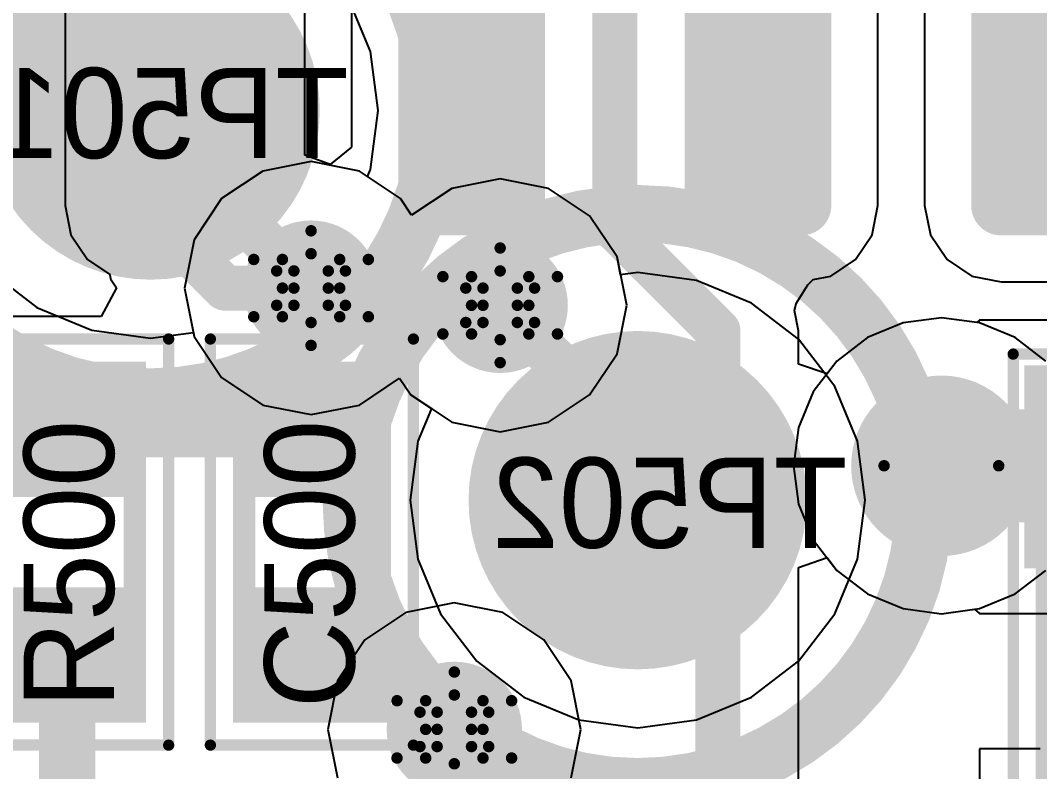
# Model space of a CAD drawing. Header units: millimetres. Extents: x 5 to 399, y 5 to 287.
# Drawn here: x 229.938 to 234.456, y 131.19 to 134.519 of the extents above; entities that cross this region are included whole.
import ezdxf

# ---------------------------------------------------------------- set-up
doc = ezdxf.new("R2010")
doc.units = ezdxf.units.MM
for name, color, linetype in [('BottomLayer', 5, 'Continuous'), ('BottomOverlay', 54, 'Continuous'), ('BottomPaste', 16, 'Continuous'), ('BottomSolder', 6, 'Continuous'), ('DrillDrawing', 1, 'Continuous'), ('DrillGuide', 244, 'Continuous'), ('Mechanical13', 56, 'Continuous'), ('MidLayer1', 16, 'Continuous'), ('MidLayer2', 76, 'Continuous'), ('MultiLayer', 9, 'Continuous'), ('TopLayer', 1, 'Continuous'), ('TopOverlay', 2, 'Continuous'), ('TopPaste', 8, 'Continuous'), ('TopSolder', 216, 'Continuous'), ('ViaHoleLayer', 16, 'Continuous')]:
    doc.layers.add(name, color=color, linetype=linetype)

# ---------------------------------------------------------------- blocks, each defined once
blk = doc.blocks.new('0805_C_89')
at = {"layer": 'Mechanical13', "const_width": 0.1}
for points in [[(-1.075, 0.7), (-1.075, -0.7)], [(-1.075, 0.7), (1.075, 0.7)], [(1.075, 0.7), (1.075, -0.7)], [(-1.075, -0.7), (1.075, -0.7)]]:
    blk.add_lwpolyline(points, dxfattribs=at)
at = {"layer": 'Mechanical13', "const_width": 0.05}
for points in [[(-1.1, 0.7, 1), (-1.05, 0.7, 1)], [(-1.1, 0.7, 1), (-1.05, 0.7, 1)], [(1.05, 0.7, 1), (1.1, 0.7, 1)], [(1.05, 0.7, 1), (1.1, 0.7, 1)], [(-1.1, -0.7, 1), (-1.05, -0.7, 1)], [(-1.1, -0.7, 1), (-1.05, -0.7, 1)], [(1.05, -0.7, 1), (1.1, -0.7, 1)], [(1.05, -0.7, 1), (1.1, -0.7, 1)]]:
    blk.add_lwpolyline(points, format="xyb", close=True, dxfattribs=at)
at = {"layer": 'TopLayer'}
for points in [[(-0.55, -0.75), (-0.55, 0.75), (-1.35, -0.75), (-1.35, 0.75)], [(0.55, 0.75), (0.55, -0.75), (1.35, 0.75), (1.35, -0.75)]]:
    blk.add_solid(points, dxfattribs=at)
at = {"layer": 'TopOverlay', "const_width": 0.05}
for points in [[(-1.45, 0.85), (-1.45, -0.85)], [(-1.45, 0.85), (1.45, 0.85)], [(1.45, 0.85), (1.45, -0.85)], [(-1.45, -0.85), (1.45, -0.85)]]:
    blk.add_lwpolyline(points, dxfattribs=at)
at = {"layer": 'TopOverlay', "const_width": 0.025}
for points in [[(-1.4625, 0.85, 1), (-1.4375, 0.85, 1)], [(-1.4625, 0.85, 1), (-1.4375, 0.85, 1)], [(1.4375, 0.85, 1), (1.4625, 0.85, 1)], [(1.4375, 0.85, 1), (1.4625, 0.85, 1)], [(-1.4625, -0.85, 1), (-1.4375, -0.85, 1)], [(-1.4625, -0.85, 1), (-1.4375, -0.85, 1)], [(1.4375, -0.85, 1), (1.4625, -0.85, 1)], [(1.4375, -0.85, 1), (1.4625, -0.85, 1)]]:
    blk.add_lwpolyline(points, format="xyb", close=True, dxfattribs=at)
at = {"layer": 'TopPaste'}
for points in [[(-0.55, -0.75), (-0.55, 0.75), (-1.35, -0.75), (-1.35, 0.75)], [(0.55, 0.75), (0.55, -0.75), (1.35, 0.75), (1.35, -0.75)]]:
    blk.add_solid(points, dxfattribs=at)
at = {"layer": 'TopSolder'}
for points in [[(-0.5, -0.8), (-0.5, 0.8), (-1.4, -0.8), (-1.4, 0.8)], [(0.5, 0.8), (0.5, -0.8), (1.4, 0.8), (1.4, -0.8)]]:
    blk.add_solid(points, dxfattribs=at)
blk = doc.blocks.new('TP1_5MM_B_122')
at = {"layer": 'BottomLayer', "const_width": 0.75}
blk.add_lwpolyline([(-0.375, 0, 1), (0.375, 0, 1)], format="xyb", close=True, dxfattribs=at)
at = {"layer": 'BottomOverlay'}
for points, const_width in [([(1.27, 0, 1), (-1.27, 0, 1)], 0.254), ([(-1.3335, 0, 1), (-1.2065, 0, 1)], 0.127), ([(1.2065, 0, 1), (1.3335, 0, 1)], 0.127)]:
    blk.add_lwpolyline(points, format="xyb", close=True, dxfattribs=dict(at, const_width=const_width))
at = {"layer": 'BottomPaste', "const_width": 0.75}
blk.add_lwpolyline([(-0.375, 0, 1), (0.375, 0, 1)], format="xyb", close=True, dxfattribs=at)
at = {"layer": 'BottomSolder', "const_width": 0.75}
blk.add_lwpolyline([(-0.375, 0, 1), (0.375, 0, 1)], format="xyb", close=True, dxfattribs=at)
blk = doc.blocks.new('TP1_5MM_B_123')
at = {"layer": 'BottomLayer', "const_width": 0.75}
blk.add_lwpolyline([(-0.375, 0, 1), (0.375, 0, 1)], format="xyb", close=True, dxfattribs=at)
at = {"layer": 'BottomOverlay'}
for points, const_width in [([(1.27, 0, 1), (-1.27, 0, 1)], 0.254), ([(-1.3335, 0, 1), (-1.2065, 0, 1)], 0.127), ([(1.2065, 0, 1), (1.3335, 0, 1)], 0.127)]:
    blk.add_lwpolyline(points, format="xyb", close=True, dxfattribs=dict(at, const_width=const_width))
at = {"layer": 'BottomPaste', "const_width": 0.75}
blk.add_lwpolyline([(-0.375, 0, 1), (0.375, 0, 1)], format="xyb", close=True, dxfattribs=at)
at = {"layer": 'BottomSolder', "const_width": 0.75}
blk.add_lwpolyline([(-0.375, 0, 1), (0.375, 0, 1)], format="xyb", close=True, dxfattribs=at)
blk = doc.blocks.new('0402_R_245')
at = {"layer": 'Mechanical13', "const_width": 0.1}
for points in [[(0.55, 0.3), (-0.55, 0.3)], [(-0.55, -0.3), (-0.55, 0.3)], [(0.55, -0.3), (0.55, 0.3)], [(0.55, -0.3), (-0.55, -0.3)]]:
    blk.add_lwpolyline(points, dxfattribs=at)
at = {"layer": 'Mechanical13', "const_width": 0.05}
for points in [[(-0.575, 0.3, 1), (-0.525, 0.3, 1)], [(-0.575, 0.3, 1), (-0.525, 0.3, 1)], [(0.525, 0.3, 1), (0.575, 0.3, 1)], [(0.525, 0.3, 1), (0.575, 0.3, 1)], [(-0.575, -0.3, 1), (-0.525, -0.3, 1)], [(-0.575, -0.3, 1), (-0.525, -0.3, 1)], [(0.525, -0.3, 1), (0.575, -0.3, 1)], [(0.525, -0.3, 1), (0.575, -0.3, 1)]]:
    blk.add_lwpolyline(points, format="xyb", close=True, dxfattribs=at)
at = {"layer": 'TopLayer'}
for points in [[(-0.25, -0.3), (-0.25, 0.3), (-0.75, -0.3), (-0.75, 0.3)], [(0.75, -0.3), (0.75, 0.3), (0.25, -0.3), (0.25, 0.3)]]:
    blk.add_solid(points, dxfattribs=at)
at = {"layer": 'TopOverlay', "const_width": 0.05}
for points in [[(0.9, 0.45), (-0.9, 0.45)], [(-0.9, -0.45), (-0.9, 0.45)], [(0.9, -0.45), (0.9, 0.45)], [(0.9, -0.45), (-0.9, -0.45)]]:
    blk.add_lwpolyline(points, dxfattribs=at)
at = {"layer": 'TopOverlay', "const_width": 0.025}
for points in [[(-0.9125, 0.45, 1), (-0.8875, 0.45, 1)], [(-0.9125, 0.45, 1), (-0.8875, 0.45, 1)], [(0.8875, 0.45, 1), (0.9125, 0.45, 1)], [(0.8875, 0.45, 1), (0.9125, 0.45, 1)], [(-0.9125, -0.45, 1), (-0.8875, -0.45, 1)], [(-0.9125, -0.45, 1), (-0.8875, -0.45, 1)], [(0.8875, -0.45, 1), (0.9125, -0.45, 1)], [(0.8875, -0.45, 1), (0.9125, -0.45, 1)]]:
    blk.add_lwpolyline(points, format="xyb", close=True, dxfattribs=at)
at = {"layer": 'TopPaste'}
for points in [[(-0.25, -0.3), (-0.25, 0.3), (-0.75, -0.3), (-0.75, 0.3)], [(0.75, -0.3), (0.75, 0.3), (0.25, -0.3), (0.25, 0.3)]]:
    blk.add_solid(points, dxfattribs=at)
at = {"layer": 'TopSolder'}
for points in [[(-0.2, -0.35), (-0.2, 0.35), (-0.8, -0.35), (-0.8, 0.35)], [(0.8, -0.35), (0.8, 0.35), (0.2, -0.35), (0.2, 0.35)]]:
    blk.add_solid(points, dxfattribs=at)
blk = doc.blocks.new('0402___266')
at = {"layer": 'Mechanical13', "const_width": 0.1}
for points in [[(0.55, 0.3), (-0.55, 0.3)], [(-0.55, -0.3), (-0.55, 0.3)], [(0.55, -0.3), (0.55, 0.3)], [(0.55, -0.3), (-0.55, -0.3)]]:
    blk.add_lwpolyline(points, dxfattribs=at)
at = {"layer": 'Mechanical13', "const_width": 0.05}
for points in [[(-0.575, 0.3, 1), (-0.525, 0.3, 1)], [(-0.575, 0.3, 1), (-0.525, 0.3, 1)], [(0.525, 0.3, 1), (0.575, 0.3, 1)], [(0.525, 0.3, 1), (0.575, 0.3, 1)], [(-0.575, -0.3, 1), (-0.525, -0.3, 1)], [(-0.575, -0.3, 1), (-0.525, -0.3, 1)], [(0.525, -0.3, 1), (0.575, -0.3, 1)], [(0.525, -0.3, 1), (0.575, -0.3, 1)]]:
    blk.add_lwpolyline(points, format="xyb", close=True, dxfattribs=at)
at = {"layer": 'TopLayer'}
for points in [[(-0.25, -0.3), (-0.25, 0.3), (-0.75, -0.3), (-0.75, 0.3)], [(0.75, -0.3), (0.75, 0.3), (0.25, -0.3), (0.25, 0.3)]]:
    blk.add_solid(points, dxfattribs=at)
at = {"layer": 'TopOverlay', "const_width": 0.05}
for points in [[(-0.9, -0.45), (-0.9, 0.45)], [(0.9, 0.45), (-0.9, 0.45)], [(0.9, -0.45), (0.9, 0.45)], [(0.9, -0.45), (-0.9, -0.45)]]:
    blk.add_lwpolyline(points, dxfattribs=at)
at = {"layer": 'TopOverlay', "const_width": 0.025}
for points in [[(-0.9125, 0.45, 1), (-0.8875, 0.45, 1)], [(-0.9125, 0.45, 1), (-0.8875, 0.45, 1)], [(0.8875, 0.45, 1), (0.9125, 0.45, 1)], [(0.8875, 0.45, 1), (0.9125, 0.45, 1)], [(-0.9125, -0.45, 1), (-0.8875, -0.45, 1)], [(-0.9125, -0.45, 1), (-0.8875, -0.45, 1)], [(0.8875, -0.45, 1), (0.9125, -0.45, 1)], [(0.8875, -0.45, 1), (0.9125, -0.45, 1)]]:
    blk.add_lwpolyline(points, format="xyb", close=True, dxfattribs=at)
at = {"layer": 'TopPaste'}
for points in [[(-0.25, -0.3), (-0.25, 0.3), (-0.75, -0.3), (-0.75, 0.3)], [(0.75, -0.3), (0.75, 0.3), (0.25, -0.3), (0.25, 0.3)]]:
    blk.add_solid(points, dxfattribs=at)
at = {"layer": 'TopSolder'}
for points in [[(-0.2, -0.35), (-0.2, 0.35), (-0.8, -0.35), (-0.8, 0.35)], [(0.8, -0.35), (0.8, 0.35), (0.2, -0.35), (0.2, 0.35)]]:
    blk.add_solid(points, dxfattribs=at)
blk = doc.blocks.new('SOIC_16_293')
at = {"layer": 'TopLayer', "const_width": 0.0825}
for points in [[(-3.4087, 3.3675, 1), (-3.3262, 3.3675, 1)], [(-3.4087, 2.9825, 1), (-3.3262, 2.9825, 1)], [(-3.4087, 2.0975, 1), (-3.3262, 2.0975, 1)], [(-3.4087, 1.7125, 1), (-3.3262, 1.7125, 1)], [(-3.4087, 0.8275, 1), (-3.3262, 0.8275, 1)], [(-3.4087, 0.4425, 1), (-3.3262, 0.4425, 1)], [(-3.4087, -0.4425, 1), (-3.3262, -0.4425, 1)]]:
    blk.add_lwpolyline(points, format="xyb", close=True, dxfattribs=at)
at = {"layer": 'TopLayer'}
for points in [[(-3.3675, 3.45), (-3.3675, 2.9), (-2.0325, 3.45), (-2.0325, 2.9)], [(-3.45, 3.3675), (-3.45, 2.9825), (-1.95, 3.3675), (-1.95, 2.9825)], [(-3.3675, 2.18), (-3.3675, 1.63), (-2.0325, 2.18), (-2.0325, 1.63)], [(-3.45, 2.0975), (-3.45, 1.7125), (-1.95, 2.0975), (-1.95, 1.7125)], [(-3.3675, 0.91), (-3.3675, 0.36), (-2.0325, 0.91), (-2.0325, 0.36)], [(-3.45, 0.8275), (-3.45, 0.4425), (-1.95, 0.8275), (-1.95, 0.4425)], [(-3.3675, -0.36), (-3.3675, -0.91), (-2.0325, -0.36), (-2.0325, -0.91)], [(-3.45, -0.4425), (-3.45, -0.8275), (-1.95, -0.4425), (-1.95, -0.8275)]]:
    blk.add_solid(points, dxfattribs=at)
at = {"layer": 'TopPaste', "const_width": 0.0825}
for points in [[(-3.4087, 3.3675, 1), (-3.3262, 3.3675, 1)], [(-3.4087, 2.9825, 1), (-3.3262, 2.9825, 1)], [(-3.4087, 2.0975, 1), (-3.3262, 2.0975, 1)], [(-3.4087, 1.7125, 1), (-3.3262, 1.7125, 1)], [(-3.4087, 0.8275, 1), (-3.3262, 0.8275, 1)], [(-3.4087, 0.4425, 1), (-3.3262, 0.4425, 1)], [(-3.4087, -0.4425, 1), (-3.3262, -0.4425, 1)]]:
    blk.add_lwpolyline(points, format="xyb", close=True, dxfattribs=at)
at = {"layer": 'TopPaste'}
for points in [[(-3.3675, 3.45), (-3.3675, 2.9), (-2.0325, 3.45), (-2.0325, 2.9)], [(-3.45, 3.3675), (-3.45, 2.9825), (-1.95, 3.3675), (-1.95, 2.9825)], [(-3.3675, 2.18), (-3.3675, 1.63), (-2.0325, 2.18), (-2.0325, 1.63)], [(-3.45, 2.0975), (-3.45, 1.7125), (-1.95, 2.0975), (-1.95, 1.7125)], [(-3.3675, 0.91), (-3.3675, 0.36), (-2.0325, 0.91), (-2.0325, 0.36)], [(-3.45, 0.8275), (-3.45, 0.4425), (-1.95, 0.8275), (-1.95, 0.4425)], [(-3.3675, -0.36), (-3.3675, -0.91), (-2.0325, -0.36), (-2.0325, -0.91)], [(-3.45, -0.4425), (-3.45, -0.8275), (-1.95, -0.4425), (-1.95, -0.8275)]]:
    blk.add_solid(points, dxfattribs=at)
at = {"layer": 'TopSolder', "const_width": 0.1325}
for points in [[(-3.4337, 3.3675, 1), (-3.3013, 3.3675, 1)], [(-3.4337, 2.9825, 1), (-3.3013, 2.9825, 1)], [(-3.4337, 2.0975, 1), (-3.3013, 2.0975, 1)], [(-3.4337, 1.7125, 1), (-3.3013, 1.7125, 1)], [(-3.4337, 0.8275, 1), (-3.3013, 0.8275, 1)], [(-3.4337, 0.4425, 1), (-3.3013, 0.4425, 1)], [(-3.4337, -0.4425, 1), (-3.3013, -0.4425, 1)]]:
    blk.add_lwpolyline(points, format="xyb", close=True, dxfattribs=at)
at = {"layer": 'TopSolder'}
for points in [[(-3.3675, 3.5), (-3.3675, 2.85), (-2.0325, 3.5), (-2.0325, 2.85)], [(-3.5, 3.3675), (-3.5, 2.9825), (-1.9, 3.3675), (-1.9, 2.9825)], [(-3.3675, 2.23), (-3.3675, 1.58), (-2.0325, 2.23), (-2.0325, 1.58)], [(-3.5, 2.0975), (-3.5, 1.7125), (-1.9, 2.0975), (-1.9, 1.7125)], [(-3.3675, 0.96), (-3.3675, 0.31), (-2.0325, 0.96), (-2.0325, 0.31)], [(-3.5, 0.8275), (-3.5, 0.4425), (-1.9, 0.8275), (-1.9, 0.4425)], [(-3.3675, -0.31), (-3.3675, -0.96), (-2.0325, -0.31), (-2.0325, -0.96)], [(-3.5, -0.4425), (-3.5, -0.8275), (-1.9, -0.4425), (-1.9, -0.8275)]]:
    blk.add_solid(points, dxfattribs=at)

msp = doc.modelspace()

# ---------------------------------------------------------------- linework, layer by layer
at = {"layer": 'BottomLayer'}
for p, q in [((231.4897, 134.3812), (231.3889, 134.6245)), ((231.524, 134.1202), (231.4897, 134.3812)), ((231.4897, 133.8591), (231.524, 134.1202)), ((231.4765, 133.8273), (231.4897, 133.8591)), ((231.6231, 133.7293), (231.4765, 133.8273)), ((232.0648, 133.8174), (231.8502, 133.7747)), ((232.2794, 133.7747), (232.0648, 133.8174)), ((231.8502, 133.7747), (231.6723, 133.6558)), ((232.4613, 133.6531), (232.2794, 133.7747)), ((231.6723, 133.6558), (231.6231, 133.7293)), ((232.5829, 133.4712), (232.4613, 133.6531)), ((232.5987, 133.3917), (232.5829, 133.4712)), ((229.8022, 133.407), (230.0111, 133.2467)), ((232.6744, 133.4016), (232.5987, 133.3917)), ((232.9354, 133.3673), (232.6744, 133.4016)), ((233.1787, 133.2665), (232.9354, 133.3673)), ((230.0111, 133.2467), (230.2543, 133.1459)), ((233.3876, 133.1062), (233.1787, 133.2665)), ((230.2543, 133.1459), (230.5154, 133.1116)), ((230.5154, 133.1116), (230.7049, 133.1365)), ((230.7049, 133.1365), (230.7085, 133.1182)), ((230.7085, 133.1182), (230.8301, 132.9363)), ((233.5479, 132.8973), (233.3876, 133.1062)), ((230.8301, 132.9363), (231.012, 132.8147)), ((231.4412, 132.8147), (231.6191, 132.9336)), ((231.6191, 132.9336), (231.6683, 132.8601)), ((233.6487, 132.654), (233.5479, 132.8973)), ((231.6683, 132.8601), (231.7601, 132.7987)), ((231.012, 132.8147), (231.2266, 132.772)), ((231.2266, 132.772), (231.4412, 132.8147)), ((231.7601, 132.7987), (231.7001, 132.654)), ((231.7001, 132.654), (231.6658, 132.393)), ((233.683, 132.393), (233.6487, 132.654)), ((231.6658, 132.393), (231.7001, 132.1319)), ((233.6487, 132.1319), (233.683, 132.393)), ((231.7001, 132.1319), (231.8009, 131.8887)), ((233.5479, 131.8887), (233.6487, 132.1319)), ((231.8009, 131.8887), (231.9612, 131.6798)), ((233.3876, 131.6798), (233.5479, 131.8887)), ((231.9612, 131.6798), (232.1701, 131.5195)), ((233.1787, 131.5195), (233.3876, 131.6798)), ((232.1701, 131.5195), (232.4133, 131.4187)), ((232.9354, 131.4187), (233.1787, 131.5195)), ((232.4133, 131.4187), (232.6744, 131.3844)), ((232.6744, 131.3844), (232.9354, 131.4187))]:
    msp.add_line(p, q, dxfattribs=at)
at = {"layer": 'BottomLayer', "const_width": 0.2}
for points in [[(230.5154, 134.044), (230.5154, 134.1202)], [(230.5154, 134.044), (231.2266, 133.3328)], [(232.0648, 133.2566), (232.6744, 132.647)], [(232.6744, 132.393), (232.6744, 132.647)]]:
    msp.add_lwpolyline(points, dxfattribs=at)
at = {"layer": 'BottomLayer'}
for points, const_width in [([(230.4654, 134.1202, 1), (230.5654, 134.1202, 1)], 0.1), ([(230.4654, 134.044, 1), (230.5654, 134.044, 1)], 0.1), ([(230.4654, 134.044, 1), (230.5654, 134.044, 1)], 0.1), ([(231.0766, 133.3328, 1), (231.3766, 133.3328, 1)], 0.3), ([(231.9148, 133.2566, 1), (232.2148, 133.2566, 1)], 0.3), ([(231.1766, 133.3328, 1), (231.2766, 133.3328, 1)], 0.1), ([(232.0148, 133.2566, 1), (232.1148, 133.2566, 1)], 0.1), ([(233.8206, 132.5454, 1), (234.2206, 132.5454, 1)], 0.4), ([(232.6244, 132.647, 1), (232.7244, 132.647, 1)], 0.1), ([(232.6244, 132.647, 1), (232.7244, 132.647, 1)], 0.1), ([(232.6244, 132.393, 1), (232.7244, 132.393, 1)], 0.1), ([(231.7116, 131.377, 1), (232.0116, 131.377, 1)], 0.3)]:
    msp.add_lwpolyline(points, format="xyb", close=True, dxfattribs=dict(at, const_width=const_width))
at = {"layer": 'DrillDrawing', "const_width": 0.0508}
for points in [[(231.0996, 133.4598), (231.2266, 133.5868)], [(231.2266, 133.5868), (231.3536, 133.4598)], [(231.9378, 133.3836), (232.0648, 133.5106)], [(232.0648, 133.5106), (232.1918, 133.3836)], [(230.9726, 133.4598), (231.0996, 133.3328)], [(230.9726, 133.4598), (231.0996, 133.4598)], [(231.1504, 133.409), (231.2266, 133.4852)], [(231.2266, 133.4852), (231.3028, 133.409)], [(231.3536, 133.4598), (231.4806, 133.4598)], [(231.3536, 133.3328), (231.4806, 133.4598)], [(231.0742, 133.409), (231.1504, 133.3328)], [(231.0742, 133.409), (231.1504, 133.409)], [(231.3028, 133.409), (231.379, 133.409)], [(231.3028, 133.3328), (231.379, 133.409)], [(231.9886, 133.3328), (232.0648, 133.409)], [(232.0648, 133.409), (232.141, 133.3328)], [(231.8108, 133.3836), (231.9378, 133.2566)], [(231.8108, 133.3836), (231.9378, 133.3836)], [(232.1918, 133.3836), (232.3188, 133.3836)], [(232.1918, 133.2566), (232.3188, 133.3836)], [(230.9726, 133.2058), (231.0996, 133.3328)], [(231.0742, 133.2566), (231.1504, 133.3328)], [(231.3028, 133.3328), (231.379, 133.2566)], [(231.3536, 133.3328), (231.4806, 133.2058)], [(231.9124, 133.3328), (231.9886, 133.2566)], [(231.9124, 133.3328), (231.9886, 133.3328)], [(232.141, 133.3328), (232.2172, 133.3328)], [(232.141, 133.2566), (232.2172, 133.3328)], [(231.0742, 133.2566), (231.1504, 133.2566)], [(231.1504, 133.2566), (231.2266, 133.1804)], [(231.2266, 133.1804), (231.3028, 133.2566)], [(231.3028, 133.2566), (231.379, 133.2566)], [(231.8108, 133.1296), (231.9378, 133.2566)], [(231.9124, 133.1804), (231.9886, 133.2566)], [(232.141, 133.2566), (232.2172, 133.1804)], [(232.1918, 133.2566), (232.3188, 133.1296)], [(230.9726, 133.2058), (231.0996, 133.2058)], [(231.0996, 133.2058), (231.2266, 133.0788)], [(231.2266, 133.0788), (231.3536, 133.2058)], [(231.3536, 133.2058), (231.4806, 133.2058)], [(231.9124, 133.1804), (231.9886, 133.1804)], [(231.9886, 133.1804), (232.0648, 133.1042)], [(232.0648, 133.1042), (232.141, 133.1804)], [(232.141, 133.1804), (232.2172, 133.1804)], [(231.8108, 133.1296), (231.9378, 133.1296)], [(231.9378, 133.1296), (232.0648, 133.0026)], [(232.0648, 133.0026), (232.1918, 133.1296)], [(232.1918, 133.1296), (232.3188, 133.1296)], [(231.7346, 131.504), (231.8616, 131.631)], [(231.8616, 131.631), (231.9886, 131.504)], [(231.6076, 131.504), (231.7346, 131.377)], [(231.6076, 131.504), (231.7346, 131.504)], [(231.7854, 131.4532), (231.8616, 131.5294)], [(231.8616, 131.5294), (231.9378, 131.4532)], [(231.9886, 131.504), (232.1156, 131.504)], [(231.9886, 131.377), (232.1156, 131.504)], [(231.7092, 131.4532), (231.7854, 131.377)], [(231.7092, 131.4532), (231.7854, 131.4532)], [(231.9378, 131.4532), (232.014, 131.4532)], [(231.9378, 131.377), (232.014, 131.4532)], [(231.6076, 131.25), (231.7346, 131.377)], [(231.7092, 131.3008), (231.7854, 131.377)], [(231.9378, 131.377), (232.014, 131.3008)], [(231.9886, 131.377), (232.1156, 131.25)], [(231.7092, 131.3008), (231.7854, 131.3008)], [(231.7854, 131.3008), (231.8616, 131.2246)], [(231.8616, 131.2246), (231.9378, 131.3008)], [(231.9378, 131.3008), (232.014, 131.3008)], [(231.6076, 131.25), (231.7346, 131.25)], [(231.7346, 131.25), (231.8616, 131.123)], [(231.8616, 131.123), (231.9886, 131.25)], [(231.9886, 131.25), (232.1156, 131.25)]]:
    msp.add_lwpolyline(points, dxfattribs=at)
at = {"layer": 'DrillDrawing'}
for points, const_width in [([(231.2139, 133.5868, 1), (231.2393, 133.5868, 1)], 0.0254), ([(231.2139, 133.5868, 1), (231.2393, 133.5868, 1)], 0.0254), ([(232.0521, 133.5106, 1), (232.0775, 133.5106, 1)], 0.0254), ([(232.0521, 133.5106, 1), (232.0775, 133.5106, 1)], 0.0254), ([(230.9599, 133.4598, 1), (230.9853, 133.4598, 1)], 0.0254), ([(230.9599, 133.4598, 1), (230.9853, 133.4598, 1)], 0.0254), ([(231.0869, 133.4598, 1), (231.1123, 133.4598, 1)], 0.0254), ([(231.0869, 133.4598, 1), (231.1123, 133.4598, 1)], 0.0254), ([(231.2139, 133.4852, 1), (231.2393, 133.4852, 1)], 0.0254), ([(231.2139, 133.4852, 1), (231.2393, 133.4852, 1)], 0.0254), ([(231.3409, 133.4598, 1), (231.3663, 133.4598, 1)], 0.0254), ([(231.3409, 133.4598, 1), (231.3663, 133.4598, 1)], 0.0254), ([(231.4679, 133.4598, 1), (231.4933, 133.4598, 1)], 0.0254), ([(231.4679, 133.4598, 1), (231.4933, 133.4598, 1)], 0.0254), ([(231.0615, 133.409, 1), (231.0869, 133.409, 1)], 0.0254), ([(231.0615, 133.409, 1), (231.0869, 133.409, 1)], 0.0254), ([(231.1377, 133.409, 1), (231.1631, 133.409, 1)], 0.0254), ([(231.1377, 133.409, 1), (231.1631, 133.409, 1)], 0.0254), ([(231.2901, 133.409, 1), (231.3155, 133.409, 1)], 0.0254), ([(231.2901, 133.409, 1), (231.3155, 133.409, 1)], 0.0254), ([(231.3663, 133.409, 1), (231.3917, 133.409, 1)], 0.0254), ([(231.3663, 133.409, 1), (231.3917, 133.409, 1)], 0.0254), ([(232.0521, 133.409, 1), (232.0775, 133.409, 1)], 0.0254), ([(232.0521, 133.409, 1), (232.0775, 133.409, 1)], 0.0254), ([(231.7981, 133.3836, 1), (231.8235, 133.3836, 1)], 0.0254), ([(231.7981, 133.3836, 1), (231.8235, 133.3836, 1)], 0.0254), ([(231.9251, 133.3836, 1), (231.9505, 133.3836, 1)], 0.0254), ([(231.9251, 133.3836, 1), (231.9505, 133.3836, 1)], 0.0254), ([(232.1791, 133.3836, 1), (232.2045, 133.3836, 1)], 0.0254), ([(232.1791, 133.3836, 1), (232.2045, 133.3836, 1)], 0.0254), ([(232.3061, 133.3836, 1), (232.3315, 133.3836, 1)], 0.0254), ([(232.3061, 133.3836, 1), (232.3315, 133.3836, 1)], 0.0254), ([(231.0869, 133.3328, 1), (231.1123, 133.3328, 1)], 0.0254), ([(231.0869, 133.3328, 1), (231.1123, 133.3328, 1)], 0.0254), ([(231.1377, 133.3328, 1), (231.1631, 133.3328, 1)], 0.0254), ([(231.1377, 133.3328, 1), (231.1631, 133.3328, 1)], 0.0254), ([(231.2901, 133.3328, 1), (231.3155, 133.3328, 1)], 0.0254), ([(231.2901, 133.3328, 1), (231.3155, 133.3328, 1)], 0.0254), ([(231.3409, 133.3328, 1), (231.3663, 133.3328, 1)], 0.0254), ([(231.3409, 133.3328, 1), (231.3663, 133.3328, 1)], 0.0254), ([(231.8997, 133.3328, 1), (231.9251, 133.3328, 1)], 0.0254), ([(231.8997, 133.3328, 1), (231.9251, 133.3328, 1)], 0.0254), ([(231.9759, 133.3328, 1), (232.0013, 133.3328, 1)], 0.0254), ([(231.9759, 133.3328, 1), (232.0013, 133.3328, 1)], 0.0254), ([(232.1283, 133.3328, 1), (232.1537, 133.3328, 1)], 0.0254), ([(232.1283, 133.3328, 1), (232.1537, 133.3328, 1)], 0.0254), ([(232.2045, 133.3328, 1), (232.2299, 133.3328, 1)], 0.0254), ([(232.2045, 133.3328, 1), (232.2299, 133.3328, 1)], 0.0254), ([(231.0615, 133.2566, 1), (231.0869, 133.2566, 1)], 0.0254), ([(231.0615, 133.2566, 1), (231.0869, 133.2566, 1)], 0.0254), ([(231.1377, 133.2566, 1), (231.1631, 133.2566, 1)], 0.0254), ([(231.1377, 133.2566, 1), (231.1631, 133.2566, 1)], 0.0254), ([(231.2901, 133.2566, 1), (231.3155, 133.2566, 1)], 0.0254), ([(231.2901, 133.2566, 1), (231.3155, 133.2566, 1)], 0.0254), ([(231.3663, 133.2566, 1), (231.3917, 133.2566, 1)], 0.0254), ([(231.3663, 133.2566, 1), (231.3917, 133.2566, 1)], 0.0254), ([(231.9251, 133.2566, 1), (231.9505, 133.2566, 1)], 0.0254), ([(231.9251, 133.2566, 1), (231.9505, 133.2566, 1)], 0.0254), ([(231.9759, 133.2566, 1), (232.0013, 133.2566, 1)], 0.0254), ([(231.9759, 133.2566, 1), (232.0013, 133.2566, 1)], 0.0254), ([(232.1283, 133.2566, 1), (232.1537, 133.2566, 1)], 0.0254), ([(232.1283, 133.2566, 1), (232.1537, 133.2566, 1)], 0.0254), ([(232.1791, 133.2566, 1), (232.2045, 133.2566, 1)], 0.0254), ([(232.1791, 133.2566, 1), (232.2045, 133.2566, 1)], 0.0254), ([(230.9599, 133.2058, 1), (230.9853, 133.2058, 1)], 0.0254), ([(230.9599, 133.2058, 1), (230.9853, 133.2058, 1)], 0.0254), ([(231.0869, 133.2058, 1), (231.1123, 133.2058, 1)], 0.0254), ([(231.0869, 133.2058, 1), (231.1123, 133.2058, 1)], 0.0254), ([(231.2139, 133.1804, 1), (231.2393, 133.1804, 1)], 0.0254), ([(231.2139, 133.1804, 1), (231.2393, 133.1804, 1)], 0.0254), ([(231.3409, 133.2058, 1), (231.3663, 133.2058, 1)], 0.0254), ([(231.3409, 133.2058, 1), (231.3663, 133.2058, 1)], 0.0254), ([(231.4679, 133.2058, 1), (231.4933, 133.2058, 1)], 0.0254), ([(231.4679, 133.2058, 1), (231.4933, 133.2058, 1)], 0.0254), ([(231.8997, 133.1804, 1), (231.9251, 133.1804, 1)], 0.0254), ([(231.8997, 133.1804, 1), (231.9251, 133.1804, 1)], 0.0254), ([(231.9759, 133.1804, 1), (232.0013, 133.1804, 1)], 0.0254), ([(231.9759, 133.1804, 1), (232.0013, 133.1804, 1)], 0.0254), ([(232.1283, 133.1804, 1), (232.1537, 133.1804, 1)], 0.0254), ([(232.1283, 133.1804, 1), (232.1537, 133.1804, 1)], 0.0254), ([(232.2045, 133.1804, 1), (232.2299, 133.1804, 1)], 0.0254), ([(232.2045, 133.1804, 1), (232.2299, 133.1804, 1)], 0.0254), ([(231.7981, 133.1296, 1), (231.8235, 133.1296, 1)], 0.0254), ([(231.7981, 133.1296, 1), (231.8235, 133.1296, 1)], 0.0254), ([(231.9251, 133.1296, 1), (231.9505, 133.1296, 1)], 0.0254), ([(231.9251, 133.1296, 1), (231.9505, 133.1296, 1)], 0.0254), ([(232.1791, 133.1296, 1), (232.2045, 133.1296, 1)], 0.0254), ([(232.1791, 133.1296, 1), (232.2045, 133.1296, 1)], 0.0254), ([(232.3061, 133.1296, 1), (232.3315, 133.1296, 1)], 0.0254), ([(232.3061, 133.1296, 1), (232.3315, 133.1296, 1)], 0.0254), ([(231.2139, 133.0788, 1), (231.2393, 133.0788, 1)], 0.0254), ([(231.2139, 133.0788, 1), (231.2393, 133.0788, 1)], 0.0254), ([(232.0521, 133.1042, 1), (232.0775, 133.1042, 1)], 0.0254), ([(232.0521, 133.1042, 1), (232.0775, 133.1042, 1)], 0.0254), ([(232.0521, 133.0026, 1), (232.0775, 133.0026, 1)], 0.0254), ([(232.0521, 133.0026, 1), (232.0775, 133.0026, 1)], 0.0254), ([(234.2746, 132.5454, 1), (233.7666, 132.5454, 1)], 0.0508), ([(233.7539, 132.5454, 1), (233.7793, 132.5454, 1)], 0.0254), ([(234.2619, 132.5454, 1), (234.2873, 132.5454, 1)], 0.0254), ([(231.8489, 131.631, 1), (231.8743, 131.631, 1)], 0.0254), ([(231.8489, 131.631, 1), (231.8743, 131.631, 1)], 0.0254), ([(231.5949, 131.504, 1), (231.6203, 131.504, 1)], 0.0254), ([(231.5949, 131.504, 1), (231.6203, 131.504, 1)], 0.0254), ([(231.7219, 131.504, 1), (231.7473, 131.504, 1)], 0.0254), ([(231.7219, 131.504, 1), (231.7473, 131.504, 1)], 0.0254), ([(231.8489, 131.5294, 1), (231.8743, 131.5294, 1)], 0.0254), ([(231.8489, 131.5294, 1), (231.8743, 131.5294, 1)], 0.0254), ([(231.9759, 131.504, 1), (232.0013, 131.504, 1)], 0.0254), ([(231.9759, 131.504, 1), (232.0013, 131.504, 1)], 0.0254), ([(232.1029, 131.504, 1), (232.1283, 131.504, 1)], 0.0254), ([(232.1029, 131.504, 1), (232.1283, 131.504, 1)], 0.0254), ([(231.6965, 131.4532, 1), (231.7219, 131.4532, 1)], 0.0254), ([(231.6965, 131.4532, 1), (231.7219, 131.4532, 1)], 0.0254), ([(231.7727, 131.4532, 1), (231.7981, 131.4532, 1)], 0.0254), ([(231.7727, 131.4532, 1), (231.7981, 131.4532, 1)], 0.0254), ([(231.9251, 131.4532, 1), (231.9505, 131.4532, 1)], 0.0254), ([(231.9251, 131.4532, 1), (231.9505, 131.4532, 1)], 0.0254), ([(232.0013, 131.4532, 1), (232.0267, 131.4532, 1)], 0.0254), ([(232.0013, 131.4532, 1), (232.0267, 131.4532, 1)], 0.0254), ([(231.7219, 131.377, 1), (231.7473, 131.377, 1)], 0.0254), ([(231.7219, 131.377, 1), (231.7473, 131.377, 1)], 0.0254), ([(231.7727, 131.377, 1), (231.7981, 131.377, 1)], 0.0254), ([(231.7727, 131.377, 1), (231.7981, 131.377, 1)], 0.0254), ([(231.9251, 131.377, 1), (231.9505, 131.377, 1)], 0.0254), ([(231.9251, 131.377, 1), (231.9505, 131.377, 1)], 0.0254), ([(231.9759, 131.377, 1), (232.0013, 131.377, 1)], 0.0254), ([(231.9759, 131.377, 1), (232.0013, 131.377, 1)], 0.0254), ([(231.6965, 131.3008, 1), (231.7219, 131.3008, 1)], 0.0254), ([(231.6965, 131.3008, 1), (231.7219, 131.3008, 1)], 0.0254), ([(231.7727, 131.3008, 1), (231.7981, 131.3008, 1)], 0.0254), ([(231.7727, 131.3008, 1), (231.7981, 131.3008, 1)], 0.0254), ([(231.9251, 131.3008, 1), (231.9505, 131.3008, 1)], 0.0254), ([(231.9251, 131.3008, 1), (231.9505, 131.3008, 1)], 0.0254), ([(232.0013, 131.3008, 1), (232.0267, 131.3008, 1)], 0.0254), ([(232.0013, 131.3008, 1), (232.0267, 131.3008, 1)], 0.0254), ([(231.5949, 131.25, 1), (231.6203, 131.25, 1)], 0.0254), ([(231.5949, 131.25, 1), (231.6203, 131.25, 1)], 0.0254), ([(231.7219, 131.25, 1), (231.7473, 131.25, 1)], 0.0254), ([(231.7219, 131.25, 1), (231.7473, 131.25, 1)], 0.0254), ([(231.9759, 131.25, 1), (232.0013, 131.25, 1)], 0.0254), ([(231.9759, 131.25, 1), (232.0013, 131.25, 1)], 0.0254), ([(232.1029, 131.25, 1), (232.1283, 131.25, 1)], 0.0254), ([(232.1029, 131.25, 1), (232.1283, 131.25, 1)], 0.0254), ([(231.8489, 131.2246, 1), (231.8743, 131.2246, 1)], 0.0254), ([(231.8489, 131.2246, 1), (231.8743, 131.2246, 1)], 0.0254)]:
    msp.add_lwpolyline(points, format="xyb", close=True, dxfattribs=dict(at, const_width=const_width))
at = {"layer": 'DrillGuide'}
for points, const_width in [([(231.1641, 133.3328, 1), (231.2891, 133.3328, 1)], 0.125), ([(232.0023, 133.2566, 1), (232.1273, 133.2566, 1)], 0.125), ([(233.9206, 132.5454, 1), (234.1206, 132.5454, 1)], 0.2), ([(231.7991, 131.377, 1), (231.9241, 131.377, 1)], 0.125)]:
    msp.add_lwpolyline(points, format="xyb", close=True, dxfattribs=dict(at, const_width=const_width))
at = {"layer": 'MidLayer1'}
for p, q in [((231.2266, 133.8936), (231.012, 133.8509)), ((231.4412, 133.8509), (231.2266, 133.8936)), ((231.012, 133.8509), (230.8301, 133.7293)), ((231.6231, 133.7293), (231.4412, 133.8509)), ((232.0648, 133.8174), (231.8502, 133.7747)), ((232.2794, 133.7747), (232.0648, 133.8174)), ((231.8502, 133.7747), (231.6723, 133.6558)), ((232.4613, 133.6531), (232.2794, 133.7747)), ((230.8301, 133.7293), (230.7085, 133.5474)), ((231.6723, 133.6558), (231.6231, 133.7293)), ((232.5829, 133.4712), (232.4613, 133.6531)), ((230.7085, 133.5474), (230.6658, 133.3328)), ((232.6256, 133.2566), (232.5829, 133.4712)), ((230.6658, 133.3328), (230.7085, 133.1182)), ((232.5829, 133.042), (232.6256, 133.2566)), ((230.7085, 133.1182), (230.8301, 132.9363)), ((232.4613, 132.8601), (232.5829, 133.042)), ((230.8301, 132.9363), (231.012, 132.8147)), ((231.4412, 132.8147), (231.6191, 132.9336)), ((231.6191, 132.9336), (231.6683, 132.8601)), ((231.6683, 132.8601), (231.8502, 132.7385)), ((232.2794, 132.7385), (232.4613, 132.8601)), ((231.012, 132.8147), (231.2266, 132.772)), ((231.2266, 132.772), (231.4412, 132.8147)), ((231.8502, 132.7385), (232.0648, 132.6958)), ((232.0648, 132.6958), (232.2794, 132.7385))]:
    msp.add_line(p, q, dxfattribs=at)
for points, const_width in [([(231.0766, 133.3328, 1), (231.3766, 133.3328, 1)], 0.3), ([(231.9148, 133.2566, 1), (232.2148, 133.2566, 1)], 0.3), ([(233.8206, 132.5454, 1), (234.2206, 132.5454, 1)], 0.4), ([(231.7116, 131.377, 1), (232.0116, 131.377, 1)], 0.3)]:
    msp.add_lwpolyline(points, format="xyb", close=True, dxfattribs=dict(at, const_width=const_width))
at = {"layer": 'MidLayer2'}
for p, q in [((231.2266, 133.8936), (231.012, 133.8509)), ((231.4412, 133.8509), (231.2266, 133.8936)), ((231.012, 133.8509), (230.8301, 133.7293)), ((231.6231, 133.7293), (231.4412, 133.8509)), ((232.0648, 133.8174), (231.8502, 133.7747)), ((232.2794, 133.7747), (232.0648, 133.8174)), ((231.8502, 133.7747), (231.6723, 133.6558)), ((232.4613, 133.6531), (232.2794, 133.7747)), ((230.8301, 133.7293), (230.7085, 133.5474)), ((231.6723, 133.6558), (231.6231, 133.7293)), ((232.5829, 133.4712), (232.4613, 133.6531)), ((230.7085, 133.5474), (230.6658, 133.3328)), ((232.6256, 133.2566), (232.5829, 133.4712)), ((230.6658, 133.3328), (230.7085, 133.1182)), ((232.5829, 133.042), (232.6256, 133.2566)), ((234.0206, 133.201), (233.8509, 133.1787)), ((234.1903, 133.1787), (234.0206, 133.201)), ((233.8509, 133.1787), (233.6928, 133.1132)), ((234.3484, 133.1132), (234.1903, 133.1787)), ((230.7085, 133.1182), (230.8301, 132.9363)), ((233.6928, 133.1132), (233.557, 133.009)), ((234.4842, 133.009), (234.3484, 133.1132)), ((232.4613, 132.8601), (232.5829, 133.042)), ((233.557, 133.009), (233.4528, 132.8732)), ((230.8301, 132.9363), (231.012, 132.8147)), ((231.4412, 132.8147), (231.6191, 132.9336)), ((231.6191, 132.9336), (231.6683, 132.8601)), ((231.6683, 132.8601), (231.8502, 132.7385)), ((232.2794, 132.7385), (232.4613, 132.8601)), ((233.4528, 132.8732), (233.3873, 132.7151)), ((231.012, 132.8147), (231.2266, 132.772)), ((231.2266, 132.772), (231.4412, 132.8147)), ((231.8502, 132.7385), (232.0648, 132.6958)), ((232.0648, 132.6958), (232.2794, 132.7385)), ((233.3873, 132.7151), (233.365, 132.5454)), ((233.365, 132.5454), (233.3873, 132.3757)), ((233.3873, 132.3757), (233.4528, 132.2176)), ((233.4528, 132.2176), (233.557, 132.0818)), ((233.557, 132.0818), (233.6928, 131.9776)), ((234.3484, 131.9776), (234.4842, 132.0818)), ((233.6928, 131.9776), (233.8509, 131.9121)), ((234.1903, 131.9121), (234.3484, 131.9776)), ((231.8616, 131.9378), (231.647, 131.8951)), ((232.0762, 131.8951), (231.8616, 131.9378)), ((231.647, 131.8951), (231.4651, 131.7735)), ((232.2581, 131.7735), (232.0762, 131.8951)), ((233.8509, 131.9121), (234.0206, 131.8898)), ((234.0206, 131.8898), (234.1903, 131.9121)), ((231.4651, 131.7735), (231.3435, 131.5916)), ((232.3797, 131.5916), (232.2581, 131.7735)), ((231.3435, 131.5916), (231.3008, 131.377)), ((232.4224, 131.377), (232.3797, 131.5916)), ((231.3008, 131.377), (231.3435, 131.1624)), ((232.3797, 131.1624), (232.4224, 131.377))]:
    msp.add_line(p, q, dxfattribs=at)
for points, const_width in [([(231.0766, 133.3328, 1), (231.3766, 133.3328, 1)], 0.3), ([(231.9148, 133.2566, 1), (232.2148, 133.2566, 1)], 0.3), ([(233.8206, 132.5454, 1), (234.2206, 132.5454, 1)], 0.4), ([(231.7116, 131.377, 1), (232.0116, 131.377, 1)], 0.3)]:
    msp.add_lwpolyline(points, format="xyb", close=True, dxfattribs=dict(at, const_width=const_width))
at = {"layer": 'MultiLayer'}
for points, const_width in [([(231.0766, 133.3328, 1), (231.3766, 133.3328, 1)], 0.3), ([(231.9148, 133.2566, 1), (232.2148, 133.2566, 1)], 0.3), ([(233.8206, 132.5454, 1), (234.2206, 132.5454, 1)], 0.4), ([(231.7116, 131.377, 1), (232.0116, 131.377, 1)], 0.3)]:
    msp.add_lwpolyline(points, format="xyb", close=True, dxfattribs=dict(at, const_width=const_width))
at = {"layer": 'TopLayer'}
for p, q in [((230.1363, 135.0341), (230.1363, 133.6991)), ((231.1993, 133.9227), (231.1993, 135.0341)), ((231.4063, 135.0341), (231.4063, 133.9579)), ((233.7393, 133.6991), (233.7393, 135.0341)), ((233.9463, 135.0341), (233.9463, 133.6991)), ((231.3115, 133.8801), (231.1993, 133.9227)), ((231.4063, 133.9579), (231.3115, 133.8801)), ((230.1363, 133.6991), (230.1621, 133.5694)), ((233.7135, 133.5694), (233.7393, 133.6991)), ((233.9463, 133.6991), (233.9721, 133.5694)), ((230.1621, 133.5694), (230.2356, 133.4594)), ((233.64, 133.4594), (233.7135, 133.5694)), ((233.9721, 133.5694), (234.0456, 133.4594)), ((230.2356, 133.4594), (230.3342, 133.3935)), ((233.53, 133.3859), (233.64, 133.4594)), ((234.0456, 133.4594), (234.1556, 133.3859)), ((230.3342, 133.3935), (230.3381, 133.374)), ((233.4521, 133.3704), (233.53, 133.3859)), ((234.1556, 133.3859), (234.2853, 133.3601)), ((230.3647, 133.3342), (230.2968, 133.2072)), ((230.3381, 133.374), (230.3647, 133.3342)), ((233.3766, 133.2639), (233.429, 133.3478)), ((233.429, 133.3478), (233.4521, 133.3704)), ((234.2853, 133.3601), (234.6703, 133.3601)), ((233.369, 133.2331), (233.3766, 133.2639)), ((230.2968, 133.2072), (229.7943, 133.2072)), ((233.3869, 133.1435), (233.369, 133.2331)), ((234.0206, 133.201), (233.8509, 133.1787)), ((234.1775, 133.1803), (234.0206, 133.201)), ((233.8509, 133.1787), (233.6928, 133.1132)), ((234.189, 133.1904), (234.1775, 133.1803)), ((236.189, 133.1904), (234.189, 133.1904)), ((234.189, 133.1904), (234.189, 133.1904)), ((233.3869, 132.9958), (233.3869, 133.1435)), ((233.6928, 133.1132), (233.557, 133.009)), ((233.5139, 132.9527), (233.3869, 132.9958)), ((233.557, 133.009), (233.5139, 132.9527)), ((233.3869, 132.0949), (233.5139, 132.1381)), ((233.5139, 132.1381), (233.557, 132.0818)), ((233.3869, 131.038), (233.3869, 132.0949)), ((233.557, 132.0818), (233.6928, 131.9776)), ((233.6928, 131.9776), (233.8509, 131.9121)), ((233.8509, 131.9121), (234.0206, 131.8898)), ((234.0206, 131.8898), (234.1676, 131.9091)), ((234.1676, 131.9091), (234.189, 131.8904)), ((234.189, 131.8904), (234.189, 131.8904)), ((234.189, 131.8904), (234.5647, 131.8904)), ((234.4585, 131.2904), (234.189, 131.2904)), ((234.189, 131.2904), (234.189, 129.9904))]:
    msp.add_line(p, q, dxfattribs=at)
for points, const_width in [([(231.9378, 134.3666), (231.9378, 135.9421)], 0.2), ([(232.5728, 133.6007), (232.5728, 135.8728)], 0.2), ([(233.2078, 134.3666), (233.2078, 135.441)], 0.25), ([(230.6678, 133.5106), (230.6678, 134.3666)], 0.2), ([(231.9378, 134.3666), (232.0648, 134.2396)], 0.2), ([(232.0648, 133.2566), (232.0648, 134.2396)], 0.2), ([(232.5728, 133.6007), (233.03, 133.1435)], 0.2), ([(230.6678, 133.5106), (230.8456, 133.3328)], 0.2), ([(230.8456, 133.3328), (231.2266, 133.3328)], 0.2), ([(231.9378, 133.3582), (232.0394, 133.2566)], 0.2), ([(232.0394, 133.2566), (232.0648, 133.2566)], 0.2), ([(231.2302, 132.7072), (231.2302, 133.1768)], 0.2), ([(233.03, 130.615), (233.03, 133.1435)], 0.2), ([(230.1453, 132.7072), (231.2302, 132.7072)], 0.25), ([(234.0206, 132.5454), (235.184, 132.5454)], 0.5), ([(230.1453, 130.7565), (230.1453, 131.7072)], 0.25), ([(231.2302, 131.7072), (231.5314, 131.7072)], 0.2), ([(231.5314, 131.7072), (231.8616, 131.377)], 0.2)]:
    msp.add_lwpolyline(points, dxfattribs=dict(at, const_width=const_width))
for points, const_width in [([(230.6178, 134.3666, 1), (230.7178, 134.3666, 1)], 0.1), ([(231.8878, 134.3666, 1), (231.9878, 134.3666, 1)], 0.1), ([(231.8878, 134.3666, 1), (231.9878, 134.3666, 1)], 0.1), ([(233.1453, 134.3666, 1), (233.2703, 134.3666, 1)], 0.125), ([(232.0148, 134.2396, 1), (232.1148, 134.2396, 1)], 0.1), ([(232.0148, 134.2396, 1), (232.1148, 134.2396, 1)], 0.1), ([(232.5228, 133.6007, 1), (232.6228, 133.6007, 1)], 0.1), ([(232.5228, 133.6007, 1), (232.6228, 133.6007, 1)], 0.1), ([(230.6178, 133.5106, 1), (230.7178, 133.5106, 1)], 0.1), ([(230.6178, 133.5106, 1), (230.7178, 133.5106, 1)], 0.1), ([(231.0766, 133.3328, 1), (231.3766, 133.3328, 1)], 0.3), ([(231.9148, 133.2566, 1), (232.2148, 133.2566, 1)], 0.3), ([(230.7956, 133.3328, 1), (230.8956, 133.3328, 1)], 0.1), ([(230.7956, 133.3328, 1), (230.8956, 133.3328, 1)], 0.1), ([(231.1766, 133.3328, 1), (231.2766, 133.3328, 1)], 0.1), ([(231.8878, 133.3582, 1), (231.9878, 133.3582, 1)], 0.1), ([(231.9894, 133.2566, 1), (232.0894, 133.2566, 1)], 0.1), ([(231.9894, 133.2566, 1), (232.0894, 133.2566, 1)], 0.1), ([(232.0148, 133.2566, 1), (232.1148, 133.2566, 1)], 0.1), ([(232.0148, 133.2566, 1), (232.1148, 133.2566, 1)], 0.1), ([(231.1802, 133.1768, 1), (231.2802, 133.1768, 1)], 0.1), ([(232.98, 133.1435, 1), (233.08, 133.1435, 1)], 0.1), ([(232.98, 133.1435, 1), (233.08, 133.1435, 1)], 0.1), ([(233.8206, 132.5454, 1), (234.2206, 132.5454, 1)], 0.4), ([(230.0828, 132.7072, 1), (230.2078, 132.7072, 1)], 0.125), ([(231.1677, 132.7072, 1), (231.2927, 132.7072, 1)], 0.125), ([(231.1802, 132.7072, 1), (231.2802, 132.7072, 1)], 0.1), ([(233.8956, 132.5454, 1), (234.1456, 132.5454, 1)], 0.25), ([(230.0828, 131.7072, 1), (230.2078, 131.7072, 1)], 0.125), ([(231.1802, 131.7072, 1), (231.2802, 131.7072, 1)], 0.1), ([(231.4814, 131.7072, 1), (231.5814, 131.7072, 1)], 0.1), ([(231.4814, 131.7072, 1), (231.5814, 131.7072, 1)], 0.1), ([(231.7116, 131.377, 1), (232.0116, 131.377, 1)], 0.3), ([(231.8116, 131.377, 1), (231.9116, 131.377, 1)], 0.1)]:
    msp.add_lwpolyline(points, format="xyb", close=True, dxfattribs=dict(at, const_width=const_width))
at = {"layer": 'ViaHoleLayer'}
for points, const_width in [([(231.1641, 133.3328, 1), (231.2891, 133.3328, 1)], 0.125), ([(232.0023, 133.2566, 1), (232.1273, 133.2566, 1)], 0.125), ([(233.9206, 132.5454, 1), (234.1206, 132.5454, 1)], 0.2), ([(231.7991, 131.377, 1), (231.9241, 131.377, 1)], 0.125)]:
    msp.add_lwpolyline(points, format="xyb", close=True, dxfattribs=dict(at, const_width=const_width))

# ---------------------------------------------------------------- block references
for name, p, rotation in [('SOIC_16_293', (233.8428, 137.0666), 90), ('TP1_5MM_B_123', (230.5154, 134.1202), 90), ('TP1_5MM_B_122', (232.6744, 132.393), 90), ('0402_R_245', (230.1453, 132.2072), 270), ('0402___266', (231.2302, 132.2072), 270), ('0805_C_89', (235.189, 131.5904), 90)]:
    msp.add_blockref(name, p, dxfattribs=dict(rotation=rotation))

# ---------------------------------------------------------------- texts
at = {"layer": 'BottomOverlay', "text_generation_flag": 2}
for s, p in [('TP501', (231.394, 133.9088)), ('TP502', (233.6038, 132.1816))]:
    msp.add_text(s, height=0.4, dxfattribs=at).set_placement(p)
at = {"layer": 'TopOverlay'}
for s, p in [('R500', (230.3526, 131.4704)), ('C500', (231.4194, 131.4704))]:
    msp.add_text(s, height=0.4, rotation=90, dxfattribs=at).set_placement(p)

doc.saveas('drawing.dxf')
